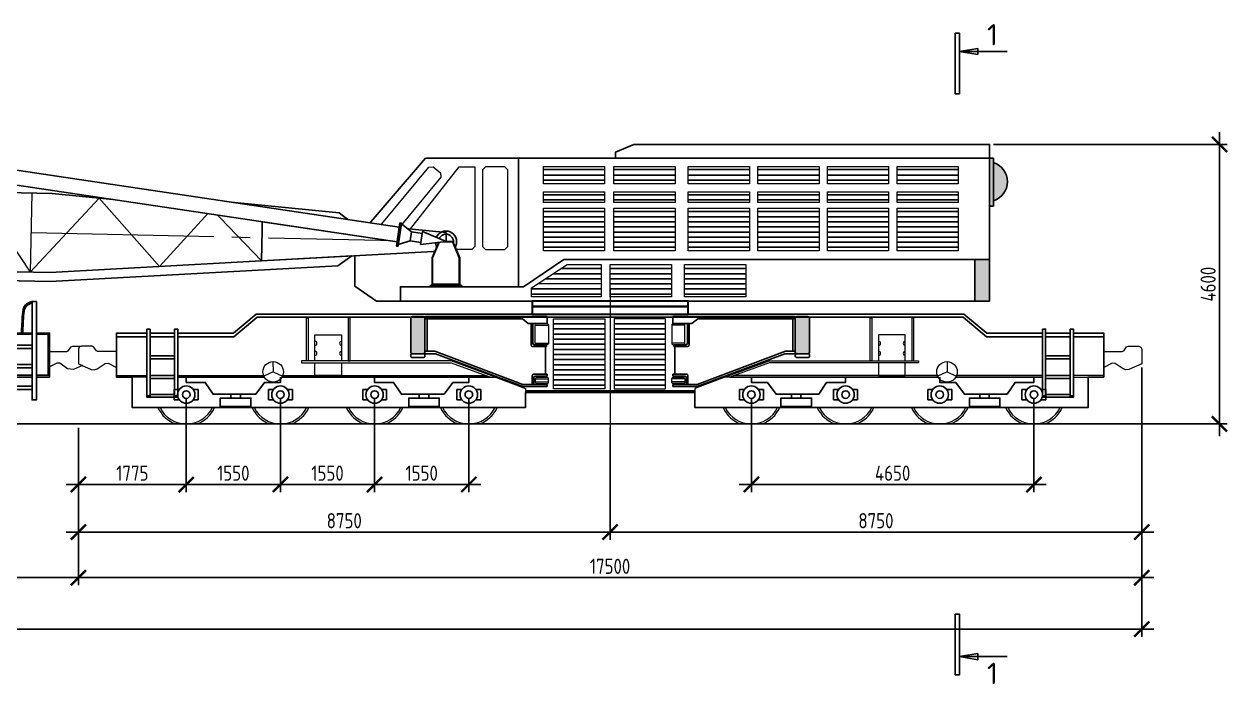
# Model space of a CAD drawing. Header units: millimetres. Extents: x -43929 to 22019, y 6537 to 66314.
# Drawn here: x -19277 to 535, y 18059 to 28918 of the extents above; entities that cross this region are included whole.
import ezdxf

# ---------------------------------------------------------------- set-up
doc = ezdxf.new("R2010")
doc.units = ezdxf.units.MM
doc.set_wipeout_variables(frame=1)
doc.linetypes.add('CENTER', pattern=[16, 10, -2, 2, -2])
doc.linetypes.add('K5LT_AXLED', pattern=[19.5, 15, -1.5, 1.5, -1.5])
for name, color, linetype, lineweight in [('1', 7, 'Continuous', 35), ('1 @ 1', 7, 'Continuous', 35), ('axes', 40, 'CENTER', 0), ('axes2', 40, 'CENTER', 13), ('dim', 4, 'Continuous', 15), ('hatch2', 7, 'Continuous', 9), ('line2', 7, 'Continuous', 18), ('line3', 7, 'Continuous', 25), ('text', 7, 'Continuous', 20)]:
    doc.layers.add(name, color=color, linetype=linetype, lineweight=lineweight)
doc.layers.add('help', color=4, linetype='Continuous', lineweight=0, plot=False)
doc.layers.add('line1', color=5, linetype='Continuous', true_color=0x0000ff)
doc.styles.get("Standard").update_dxf_attribs({"font": 'arial.ttf'})
doc.styles.add('ГОСТ 2.304', font='CS_Gost2304.shx')
doc.dimstyles.new('СПДС', dxfattribs={"dimscale": 100, "dimtxt": 2.5, "dimasz": 2.5, "dimexe": 1.25, "dimexo": 0.625, "dimtad": 1, "dimdec": 0, "dimrnd": 0.001, "dimtxsty": 'ГОСТ 2.304', "dimblk": 'ARCHTICK', "dimblk1": 'ARCHTICK', "dimblk2": 'ARCHTICK', "dimcen": 2.5, "dimdle": 2, "dimadec": 0, "dimazin": 2, "dimtfac": 0.75, "dimtdec": 4, "dimtmove": 1, "dimatfit": 3, "dimfxl": 1, "dimtolj": 1, "dimarcsym": 1})

# ---------------------------------------------------------------- blocks, each defined once
blk = doc.blocks.new('_ArchTick')
at = {"color": 0, "linetype": 'ByBlock', "const_width": 0.15}
blk.add_lwpolyline([(-0.5, -0.5), (0.5, 0.5)], dxfattribs=at)
blk = doc.blocks.new('*D135')
at = {"layer": 'Defpoints', "color": 0, "ltscale": 1000, "transparency": 16777216}
for p in [(-42883, 22338), (-18383, 22338), (-18383, 19808)]:
    blk.add_point(p, dxfattribs=at)
at = {"layer": 'dim', "color": 0, "lineweight": -2, "ltscale": 1000, "transparency": 16777216}
for p, q in [((-42883, 22275), (-42883, 19683)), ((-18383, 22275), (-18383, 19683)), ((-43083, 19808), (-18183, 19808))]:
    blk.add_line(p, q, dxfattribs=at)
at = {"layer": 'dim', "color": 0, "lineweight": -2, "ltscale": 1000, "transparency": 16777216, "xscale": 250, "yscale": 250, "zscale": 250, "rotation": 180}
blk.add_blockref('_ArchTick', (-42883, 19808), dxfattribs=at)
at = {"layer": 'dim', "color": 0, "lineweight": -2, "ltscale": 1000, "transparency": 16777216, "xscale": 250, "yscale": 250, "zscale": 250}
blk.add_blockref('_ArchTick', (-18383, 19808), dxfattribs=at)
at = {"layer": 'dim', "color": 0, "ltscale": 1000, "transparency": 16777216, "insert": (-30633, 19995), "char_height": 250, "attachment_point": 5, "style": 'ГОСТ 2.304'}
blk.add_mtext('\\A1;24500', dxfattribs=at)
blk = doc.blocks.new('*D137')
at = {"layer": 'Defpoints', "color": 0, "ltscale": 1000, "transparency": 16777216}
for p in [(-16608, 22820), (-18383, 22338), (-16608, 21341)]:
    blk.add_point(p, dxfattribs=at)
at = {"layer": 'dim', "color": 0, "lineweight": -2, "ltscale": 1000, "transparency": 16777216}
for p, q in [((-16608, 22757), (-16608, 21216)), ((-18383, 22275), (-18383, 21216)), ((-18583, 21341), (-16408, 21341))]:
    blk.add_line(p, q, dxfattribs=at)
at = {"layer": 'dim', "color": 0, "lineweight": -2, "ltscale": 1000, "transparency": 16777216, "xscale": 250, "yscale": 250, "zscale": 250, "rotation": 180}
blk.add_blockref('_ArchTick', (-18383, 21341), dxfattribs=at)
at = {"layer": 'dim', "color": 0, "lineweight": -2, "ltscale": 1000, "transparency": 16777216, "xscale": 250, "yscale": 250, "zscale": 250}
blk.add_blockref('_ArchTick', (-16608, 21341), dxfattribs=at)
at = {"layer": 'dim', "color": 0, "ltscale": 1000, "transparency": 16777216, "insert": (-17495, 21528), "char_height": 250, "attachment_point": 5, "style": 'ГОСТ 2.304'}
blk.add_mtext('\\A1;1775', dxfattribs=at)
blk = doc.blocks.new('*D138')
at = {"layer": 'Defpoints', "color": 0, "ltscale": 1000, "transparency": 16777216}
for p in [(-16608, 22820), (-15058, 22820), (-15058, 21341)]:
    blk.add_point(p, dxfattribs=at)
at = {"layer": 'dim', "color": 0, "lineweight": -2, "ltscale": 1000, "transparency": 16777216}
for p, q in [((-16608, 22757), (-16608, 21216)), ((-15058, 22757), (-15058, 21216)), ((-16808, 21341), (-14858, 21341))]:
    blk.add_line(p, q, dxfattribs=at)
at = {"layer": 'dim', "color": 0, "lineweight": -2, "ltscale": 1000, "transparency": 16777216, "xscale": 250, "yscale": 250, "zscale": 250, "rotation": 180}
blk.add_blockref('_ArchTick', (-16608, 21341), dxfattribs=at)
at = {"layer": 'dim', "color": 0, "lineweight": -2, "ltscale": 1000, "transparency": 16777216, "xscale": 250, "yscale": 250, "zscale": 250}
blk.add_blockref('_ArchTick', (-15058, 21341), dxfattribs=at)
at = {"layer": 'dim', "color": 0, "ltscale": 1000, "transparency": 16777216, "insert": (-15833, 21528), "char_height": 250, "attachment_point": 5, "style": 'ГОСТ 2.304'}
blk.add_mtext('\\A1;1550', dxfattribs=at)
blk = doc.blocks.new('*D139')
at = {"layer": 'Defpoints', "color": 0, "ltscale": 1000, "transparency": 16777216}
for p in [(-15058, 22820), (-13508, 22820), (-13508, 21341)]:
    blk.add_point(p, dxfattribs=at)
at = {"layer": 'dim', "color": 0, "lineweight": -2, "ltscale": 1000, "transparency": 16777216}
for p, q in [((-15058, 22757), (-15058, 21216)), ((-13508, 22757), (-13508, 21216)), ((-15258, 21341), (-13308, 21341))]:
    blk.add_line(p, q, dxfattribs=at)
at = {"layer": 'dim', "color": 0, "lineweight": -2, "ltscale": 1000, "transparency": 16777216, "xscale": 250, "yscale": 250, "zscale": 250, "rotation": 180}
blk.add_blockref('_ArchTick', (-15058, 21341), dxfattribs=at)
at = {"layer": 'dim', "color": 0, "lineweight": -2, "ltscale": 1000, "transparency": 16777216, "xscale": 250, "yscale": 250, "zscale": 250}
blk.add_blockref('_ArchTick', (-13508, 21341), dxfattribs=at)
at = {"layer": 'dim', "color": 0, "ltscale": 1000, "transparency": 16777216, "insert": (-14283, 21528), "char_height": 250, "attachment_point": 5, "style": 'ГОСТ 2.304'}
blk.add_mtext('\\A1;1550', dxfattribs=at)
blk = doc.blocks.new('*D140')
at = {"layer": 'Defpoints', "color": 0, "ltscale": 1000, "transparency": 16777216}
for p in [(-13508, 22820), (-11958, 22820), (-11958, 21341)]:
    blk.add_point(p, dxfattribs=at)
at = {"layer": 'dim', "color": 0, "lineweight": -2, "ltscale": 1000, "transparency": 16777216}
for p, q in [((-13508, 22757), (-13508, 21216)), ((-11958, 22757), (-11958, 21216)), ((-13708, 21341), (-11758, 21341))]:
    blk.add_line(p, q, dxfattribs=at)
at = {"layer": 'dim', "color": 0, "lineweight": -2, "ltscale": 1000, "transparency": 16777216, "xscale": 250, "yscale": 250, "zscale": 250, "rotation": 180}
blk.add_blockref('_ArchTick', (-13508, 21341), dxfattribs=at)
at = {"layer": 'dim', "color": 0, "lineweight": -2, "ltscale": 1000, "transparency": 16777216, "xscale": 250, "yscale": 250, "zscale": 250}
blk.add_blockref('_ArchTick', (-11958, 21341), dxfattribs=at)
at = {"layer": 'dim', "color": 0, "ltscale": 1000, "transparency": 16777216, "insert": (-12733, 21528), "char_height": 250, "attachment_point": 5, "style": 'ГОСТ 2.304'}
blk.add_mtext('\\A1;1550', dxfattribs=at)
blk = doc.blocks.new('*D141')
at = {"layer": 'Defpoints', "color": 0, "ltscale": 1000, "transparency": 16777216}
for p in [(-7308, 22820), (-2658, 22820), (-2658, 21341)]:
    blk.add_point(p, dxfattribs=at)
at = {"layer": 'dim', "color": 0, "lineweight": -2, "ltscale": 1000, "transparency": 16777216}
for p, q in [((-7308, 22757), (-7308, 21216)), ((-2658, 22757), (-2658, 21216)), ((-7508, 21341), (-2458, 21341))]:
    blk.add_line(p, q, dxfattribs=at)
at = {"layer": 'dim', "color": 0, "lineweight": -2, "ltscale": 1000, "transparency": 16777216, "xscale": 250, "yscale": 250, "zscale": 250, "rotation": 180}
blk.add_blockref('_ArchTick', (-7308, 21341), dxfattribs=at)
at = {"layer": 'dim', "color": 0, "lineweight": -2, "ltscale": 1000, "transparency": 16777216, "xscale": 250, "yscale": 250, "zscale": 250}
blk.add_blockref('_ArchTick', (-2658, 21341), dxfattribs=at)
at = {"layer": 'dim', "color": 0, "ltscale": 1000, "transparency": 16777216, "insert": (-4983, 21528), "char_height": 250, "attachment_point": 5, "style": 'ГОСТ 2.304'}
blk.add_mtext('\\A1;4650', dxfattribs=at)
blk = doc.blocks.new('*D146')
at = {"layer": 'Defpoints', "color": 0, "ltscale": 1000, "transparency": 16777216}
for p in [(-3386, 26938), (396, 26938), (-2482, 22338)]:
    blk.add_point(p, dxfattribs=at)
at = {"layer": 'dim', "color": 0, "lineweight": -2, "ltscale": 1000, "transparency": 16777216}
for p, q in [((396, 22138), (396, 27138)), ((-3324, 26938), (521, 26938)), ((-2419, 22338), (521, 22338))]:
    blk.add_line(p, q, dxfattribs=at)
at = {"layer": 'dim', "color": 0, "lineweight": -2, "ltscale": 1000, "transparency": 16777216, "xscale": 250, "yscale": 250, "zscale": 250}
for p, rotation in [((396, 26938), 90), ((396, 22338), 270)]:
    blk.add_blockref('_ArchTick', p, dxfattribs=dict(at, rotation=rotation))
at = {"layer": 'dim', "color": 0, "ltscale": 1000, "transparency": 16777216, "insert": (209, 24638), "char_height": 250, "attachment_point": 5, "rotation": 90, "style": 'ГОСТ 2.304'}
blk.add_mtext('\\A1;4600', dxfattribs=at)
blk = doc.blocks.new('*D147')
at = {"layer": 'Defpoints', "color": 0, "ltscale": 1000, "transparency": 16777216}
for p in [(-42883, 23328), (-883, 23328), (-883, 18961)]:
    blk.add_point(p, dxfattribs=at)
at = {"layer": 'dim', "color": 0, "lineweight": -2, "ltscale": 1000, "transparency": 16777216}
for p, q in [((-42883, 23266), (-42883, 18836)), ((-883, 23266), (-883, 18836)), ((-43083, 18961), (-683, 18961))]:
    blk.add_line(p, q, dxfattribs=at)
at = {"layer": 'dim', "color": 0, "lineweight": -2, "ltscale": 1000, "transparency": 16777216, "xscale": 250, "yscale": 250, "zscale": 250, "rotation": 180}
blk.add_blockref('_ArchTick', (-42883, 18961), dxfattribs=at)
at = {"layer": 'dim', "color": 0, "lineweight": -2, "ltscale": 1000, "transparency": 16777216, "xscale": 250, "yscale": 250, "zscale": 250}
blk.add_blockref('_ArchTick', (-883, 18961), dxfattribs=at)
at = {"layer": 'dim', "color": 0, "ltscale": 1000, "transparency": 16777216, "insert": (-21883, 19149), "char_height": 250, "attachment_point": 5, "style": 'ГОСТ 2.304'}
blk.add_mtext('\\A1;42000', dxfattribs=at)
blk = doc.blocks.new('*D148')
at = {"layer": 'Defpoints', "color": 0, "ltscale": 1000, "transparency": 16777216}
for p in [(-18383, 22275), (-9633, 22338), (-9633, 20558)]:
    blk.add_point(p, dxfattribs=at)
at = {"layer": 'dim', "color": 0, "lineweight": -2, "ltscale": 1000, "transparency": 16777216}
for p, q in [((-18383, 22213), (-18383, 20433)), ((-9633, 22275), (-9633, 20433)), ((-18583, 20558), (-9433, 20558))]:
    blk.add_line(p, q, dxfattribs=at)
at = {"layer": 'dim', "color": 0, "lineweight": -2, "ltscale": 1000, "transparency": 16777216, "xscale": 250, "yscale": 250, "zscale": 250, "rotation": 180}
blk.add_blockref('_ArchTick', (-18383, 20558), dxfattribs=at)
at = {"layer": 'dim', "color": 0, "lineweight": -2, "ltscale": 1000, "transparency": 16777216, "xscale": 250, "yscale": 250, "zscale": 250}
blk.add_blockref('_ArchTick', (-9633, 20558), dxfattribs=at)
at = {"layer": 'dim', "color": 0, "ltscale": 1000, "transparency": 16777216, "insert": (-14008, 20745), "char_height": 250, "attachment_point": 5, "style": 'ГОСТ 2.304'}
blk.add_mtext('\\A1;8750', dxfattribs=at)
blk = doc.blocks.new('*D149')
at = {"layer": 'Defpoints', "color": 0, "ltscale": 1000, "transparency": 16777216}
for p in [(-883, 23203), (-9633, 22213), (-883, 20558)]:
    blk.add_point(p, dxfattribs=at)
at = {"layer": 'dim', "color": 0, "lineweight": -2, "ltscale": 1000, "transparency": 16777216}
for p, q in [((-883, 23141), (-883, 20433)), ((-9633, 22150), (-9633, 20433)), ((-9833, 20558), (-683, 20558))]:
    blk.add_line(p, q, dxfattribs=at)
at = {"layer": 'dim', "color": 0, "lineweight": -2, "ltscale": 1000, "transparency": 16777216, "xscale": 250, "yscale": 250, "zscale": 250, "rotation": 180}
blk.add_blockref('_ArchTick', (-9633, 20558), dxfattribs=at)
at = {"layer": 'dim', "color": 0, "lineweight": -2, "ltscale": 1000, "transparency": 16777216, "xscale": 250, "yscale": 250, "zscale": 250}
blk.add_blockref('_ArchTick', (-883, 20558), dxfattribs=at)
at = {"layer": 'dim', "color": 0, "ltscale": 1000, "transparency": 16777216, "insert": (-5258, 20745), "char_height": 250, "attachment_point": 5, "style": 'ГОСТ 2.304'}
blk.add_mtext('\\A1;8750', dxfattribs=at)
blk = doc.blocks.new('*D150')
at = {"layer": 'Defpoints', "color": 0, "ltscale": 1000, "transparency": 16777216}
for p in [(-18383, 20630), (-883, 20630), (-883, 19808)]:
    blk.add_point(p, dxfattribs=at)
at = {"layer": 'dim', "color": 0, "lineweight": -2, "ltscale": 1000, "transparency": 16777216}
for p, q in [((-18383, 20567), (-18383, 19683)), ((-883, 20567), (-883, 19683)), ((-18583, 19808), (-683, 19808))]:
    blk.add_line(p, q, dxfattribs=at)
at = {"layer": 'dim', "color": 0, "lineweight": -2, "ltscale": 1000, "transparency": 16777216, "xscale": 250, "yscale": 250, "zscale": 250, "rotation": 180}
blk.add_blockref('_ArchTick', (-18383, 19808), dxfattribs=at)
at = {"layer": 'dim', "color": 0, "lineweight": -2, "ltscale": 1000, "transparency": 16777216, "xscale": 250, "yscale": 250, "zscale": 250}
blk.add_blockref('_ArchTick', (-883, 19808), dxfattribs=at)
at = {"layer": 'dim', "color": 0, "ltscale": 1000, "transparency": 16777216, "insert": (-9633, 19995), "char_height": 250, "attachment_point": 5, "style": 'ГОСТ 2.304'}
blk.add_mtext('\\A1;17500', dxfattribs=at)
blk = doc.blocks.new('крепление стрелы')
blk.add_wipeout([(764633, 206187), (764683, 206223), (764683, 206664), (764796, 206930), (765009, 206930), (765123, 206664), (765123, 206223), (765173, 206187)]).dxf.layer = 'hatch2'
at = {"layer": '1', "color": 5, "ltscale": 1000, "true_color": 0x0000ff}
blk.add_lwpolyline([(764683, 206223), (764683, 206664), (764796, 206930), (765009, 206930), (765123, 206664), (765123, 206223)], close=True, dxfattribs=at)
blk.add_lwpolyline([(764633, 206187), (764683, 206223), (765123, 206223), (765173, 206187), (764633, 206187)], dxfattribs=at)
blk = doc.blocks.new('аутр')
at = {"layer": 'hatch2', "ltscale": 1000, "true_color": 0x000000}
h = blk.add_hatch(color=18, dxfattribs=at)
h.dxf.hatch_style = 1
h.paths.add_polyline_path([(764556, 205672, 0.414214), (764531, 205697), (764440, 205697), (764556, 205581)])
h.paths.add_polyline_path([(764323, 205541), (764323, 205269), (764508, 205085), (764531, 205085, 0.414214), (764556, 205110), (764556, 205309)])
at = {"layer": 'hatch2', "ltscale": 1000}
h = blk.add_hatch(color=2, dxfattribs=at)
h.dxf.hatch_style = 1
h.paths.add_polyline_path([(764556, 205581), (764440, 205697), (764348, 205697, 0.414214), (764323, 205672), (764323, 205541), (764556, 205309)])
h.paths.add_polyline_path([(764323, 205269), (764323, 205110, 0.414214), (764348, 205085), (764508, 205085)])
at = {"layer": 'line1', "color": 5, "ltscale": 1000, "true_color": 0x0000ff}
for p, q in [((766569, 205697), (764556, 205697)), ((764556, 205697), (764556, 205659)), ((766569, 205580), (766569, 205697)), ((766331, 205580), (766331, 205258)), ((766331, 205580), (766569, 205580)), ((764556, 205125), (764556, 205085)), ((764556, 205085), (764728, 205085)), ((764728, 205085), (766170, 204546)), ((766356, 205233), (766555, 205233)), ((766540, 205205), (766540, 204749)), ((766555, 205205), (766540, 205205)), ((766555, 205233), (766555, 205205)), ((766349, 204580), (766349, 204693)), ((766374, 204718), (766569, 204718)), ((766569, 204749), (766540, 204749)), ((766569, 204718), (766569, 204749)), ((766170, 204546), (766569, 204546)), ((766569, 204580), (766349, 204580)), ((766569, 204546), (766569, 204580))]:
    blk.add_line(p, q, dxfattribs=at)
for points in [[(764348, 205085), (764531, 205085, 0.414214), (764556, 205110), (764556, 205672, 0.414214), (764531, 205697), (764348, 205697, 0.414214), (764323, 205672), (764323, 205110, 0.414214)], [(764348, 205085), (764531, 205085, -0.414214), (764556, 205060), (764556, 205046, -0.414214), (764531, 205021), (764348, 205021, -0.414214), (764323, 205046), (764323, 205060, -0.414214)]]:
    blk.add_lwpolyline(points, format="xyb", close=True, dxfattribs=at)
for centre, start, end in [((766356, 205258), 180, 270), ((766374, 204693), 90, 180)]:
    blk.add_arc(centre, 25, start, end, dxfattribs=at)
at = {"layer": 'line2', "ltscale": 1000}
for p, q in [((766373, 205555), (766590, 205555)), ((766373, 205258), (766590, 205258)), ((766373, 204670), (766590, 204670)), ((766373, 204621), (766590, 204621))]:
    blk.add_line(p, q, dxfattribs=at)
for points in [[(766398, 205580), (766565, 205580, -0.414214), (766590, 205555), (766590, 205258, -0.414214), (766565, 205233), (766398, 205233, -0.414214), (766373, 205258), (766373, 205555, -0.414214)], [(766565, 204695), (766398, 204695, 0.414214), (766373, 204670), (766373, 204621, 0.414214), (766398, 204596), (766565, 204596, 0.414214), (766590, 204621), (766590, 204670, 0.414214)]]:
    blk.add_lwpolyline(points, format="xyb", close=True, dxfattribs=at)
at = {"layer": 'line3', "color": 9, "ltscale": 1000, "true_color": 0xb7b7b7}
for p, q in [((764556, 205659), (766161, 205659)), ((764596, 205659), (764596, 205125)), ((766161, 205659), (766257, 205580)), ((766257, 205580), (766331, 205580)), ((766304, 205230), (766304, 205580)), ((764719, 205125), (764556, 205125)), ((766170, 204580), (764719, 205125)), ((766540, 205205), (766328, 205205)), ((766323, 204724), (766323, 204580)), ((766540, 204749), (766348, 204749)), ((766170, 204580), (766349, 204580))]:
    blk.add_line(p, q, dxfattribs=at)
for centre, radius, start, end in [((766329, 205230), 25.2, 180.397, 268.8879), ((766348, 204724), 25, 90, 180)]:
    blk.add_arc(centre, radius, start, end, dxfattribs=at)
blk = doc.blocks.new('*U99')
at = {"layer": 'hatch2', "ltscale": 1000}
h = blk.add_hatch(color=2, dxfattribs=at)
h.dxf.hatch_style = 1
h.paths.add_polyline_path([(6308, 3764), (6246, 3825), (6246, 3586), (6308, 3586)])
h.paths.add_polyline_path([(6308, 3764), (6308, 3673, 0.053607), (6372, 3700)])
h.paths.add_polyline_path([(6517, 4108), (6331, 4292, 0.019055), (6308, 4300), (6308, 4036), (6505, 3840, 0.213835)])
h.paths.add_polyline_path([(6308, 4300), (6308, 4315), (6246, 4376), (6246, 4097), (6308, 4036)])
at = {"layer": 'hatch2', "ltscale": 1000, "true_color": 0x000000}
h = blk.add_hatch(color=18, dxfattribs=at)
h.dxf.hatch_style = 1
h.paths.add_polyline_path([(6308, 4376), (6246, 4376), (6308, 4315)])
h.paths.add_polyline_path([(6331, 4292), (6517, 4108, 0.207777)])
h.paths.add_polyline_path([(6505, 3840), (6308, 4036), (6308, 3764), (6372, 3700, 0.150494)])
h.paths.add_polyline_path([(6308, 4036), (6246, 4097), (6246, 3825), (6308, 3764)])
h = blk.add_hatch(color=18, dxfattribs=at)
h.dxf.hatch_style = 1
h.paths.add_polyline_path([(6246, 2706), (6165, 2706), (6246, 2625)])
h.paths.add_polyline_path([(6013, 2585), (6013, 2313), (6246, 2081), (6246, 2353)])
h.paths.add_polyline_path([(6013, 2037), (6013, 2018), (6032, 2018)])
at = {"layer": 'hatch2', "ltscale": 1000}
h = blk.add_hatch(color=2, dxfattribs=at)
h.dxf.hatch_style = 1
h.paths.add_polyline_path([(6246, 2625), (6165, 2706), (6013, 2706), (6013, 2585), (6246, 2353)])
h.paths.add_polyline_path([(6013, 2313), (6013, 2037), (6032, 2018), (6246, 2018), (6246, 2081)])
at = {"color": 8, "lineweight": 20}
for p, q in [((-6105, 268), (-1550, 268)), ((6105, 268), (1550, 268))]:
    blk.add_line(p, q, dxfattribs=at)
for centre in [(-6975, 482), (-5425, 482), (-3875, 482), (-2325, 482), (2325, 482), (3875, 482), (5425, 482), (6975, 482)]:
    blk.add_arc(centre, 482, 206.3327, 333.6673, dxfattribs=at)
at = {"color": 7, "lineweight": 20}
for centre, start, end in [((-3875, 482), 204.6258, 249.9469), ((-3875, 482), 290.0531, 335.3742), ((-2325, 482), 204.6258, 249.9469), ((-2325, 482), 290.0531, 335.3742)]:
    blk.add_arc(centre, 513, start, end, dxfattribs=at)
at = {"layer": '1', "color": 5, "ltscale": 1000, "true_color": 0x0000ff}
for p, q in [((1283, 2018), (-1283, 2018)), ((-1283, 2018), (-1283, 1935)), ((1283, 1935), (1283, 2018)), ((1283, 1935), (-1283, 1935)), ((-1283, 1935), (-1283, 1807)), ((-1283, 1935), (1283, 1935)), ((-1283, 1807), (1283, 1807)), ((1283, 1807), (1283, 1935))]:
    blk.add_line(p, q, dxfattribs=at)
at = {"layer": 'axes2', "color": 30, "linetype": 'K5LT_AXLED', "ltscale": 100, "true_color": 0xff8000}
blk.add_line((0, 2205), (0, 0), dxfattribs=at)
at = {"layer": 'help', "ltscale": 1000}
for p, q in [((-8124, 1494), (-8124, 1466)), ((8124, 1494), (8124, 1466))]:
    blk.add_line(p, q, dxfattribs=at)
at = {"layer": 'line1', "color": 5, "ltscale": 1000, "true_color": 0x0000ff}
for p, q in [((-9799, 1494), (-9512, 1494)), ((-9512, 772), (-9799, 772))]:
    blk.add_line(p, q, dxfattribs=at)
for points in [[(90, 4376), (90, 4470), (388, 4600), (6246, 4600), (6246, 4376)], [(6308, 4376), (6246, 4376), (6246, 3586), (6308, 3586)], [(-1283, 1935), (1283, 1935), (1283, 2018), (-1283, 2018)], [(-1283, 1807), (1283, 1807), (1283, 1935), (-1283, 1935)]]:
    blk.add_lwpolyline(points, close=True, dxfattribs=at)
for points in [[(-3452, 2018), (-3846, 2018), (-4200, 2265), (-4202, 3018), (-3036, 4376), (-1510, 4376), (-1510, 2258)], [(-3452, 2018), (6246, 2022), (6246, 3586), (6246, 4376), (-1510, 4376)], [(-3452, 2018), (-3452, 2258), (-1427, 2258), (-761, 2706), (6246, 2706)], [(7115, 1494), (6200, 1494), (5823, 1807), (0, 1807), (-5823, 1807), (-6200, 1494), (-7115, 1494)], [(-9440, 1494), (-9225, 1494), (-9225, 772), (-9440, 772)], [(-7624, 1494), (-8124, 1494), (-8124, 772), (-7865, 772), (-7865, 268), (-1395, 268), (-1395, 516), (1395, 516), (1395, 268), (7865, 268), (7865, 772), (8124, 772), (8124, 1494), (7624, 1494)], [(-7168, 1494), (-7571, 1494)], [(7168, 1494), (7571, 1494)]]:
    blk.add_lwpolyline(points, dxfattribs=at)
blk.add_arc((6212, 3986), 328, 286.9471, 73.0529, dxfattribs=at)
at = {"layer": 'line2', "ltscale": 1000}
for p, q in [((-9518, 3799), (-9546, 2499)), ((-8124, 799), (-7624, 799)), ((8124, 799), (7624, 799)), ((-7624, 772), (-7865, 772)), ((7624, 772), (7865, 772))]:
    blk.add_line(p, q, dxfattribs=at)
for points in [[(-3770, 2872), (-3840, 2866), (-3961, 2966), (-3968, 3036), (-2984, 4224), (-2914, 4231), (-2792, 4131), (-2786, 4060)], [(-3520, 2911), (-2482, 4231), (-2225, 4231), (-2225, 2922), (-2275, 2872), (-3501, 2872)], [(-2048, 2872), (-1734, 2872), (-1684, 2922), (-1684, 4181), (-1734, 4231), (-2048, 4231), (-2098, 4181), (-2098, 2922)], [(-1098, 4236), (-92, 4236), (-92, 3949), (-1098, 3949)], [(63, 4236), (1069, 4236), (1069, 3949), (63, 3949)], [(1286, 4236), (2292, 4236), (2292, 3949), (1286, 3949)], [(2432, 4236), (3438, 4236), (3438, 3949), (2432, 3949)], [(3578, 4236), (4584, 4236), (4584, 3949), (3578, 3949)], [(4724, 4236), (5730, 4236), (5730, 3949), (4724, 3949)], [(-1098, 3820), (-92, 3820), (-92, 3642), (-1098, 3642)], [(63, 3820), (1069, 3820), (1069, 3642), (63, 3642)], [(1286, 3820), (2292, 3820), (2292, 3642), (1286, 3642)], [(2432, 3820), (3438, 3820), (3438, 3642), (2432, 3642)], [(3578, 3820), (4584, 3820), (4584, 3642), (3578, 3642)], [(4724, 3820), (5730, 3820), (5730, 3642), (4724, 3642)], [(-92, 2847), (-1098, 2847), (-1098, 3550), (-92, 3550)], [(1069, 2847), (63, 2847), (63, 3550), (1069, 3550)], [(2292, 2847), (1286, 2847), (1286, 3550), (2292, 3550)], [(3438, 2847), (2432, 2847), (2432, 3550), (3438, 3550)], [(4584, 2847), (3578, 2847), (3578, 3550), (4584, 3550)], [(5730, 2847), (4724, 2847), (4724, 3550), (5730, 3550)], [(2, 2622), (1008, 2622), (1008, 2091), (2, 2091)], [(1225, 2622), (2231, 2622), (2231, 2091), (1225, 2091)], [(-4967, 1040), (-4997, 1040), (-4997, 1748), (-4967, 1748)], [(-4308, 1040), (-4278, 1040), (-4278, 1748), (-4308, 1748)], [(-89, 580), (-934, 580), (-934, 1732), (-89, 1732)], [(67, 580), (913, 580), (913, 1732), (67, 1732)], [(4308, 1040), (4278, 1040), (4278, 1748), (4308, 1748)], [(4967, 1040), (4997, 1040), (4997, 1748), (4967, 1748)]]:
    blk.add_lwpolyline(points, close=True, dxfattribs=at)
for points in [[(-149, 2622), (-149, 2091), (-1292, 2091), (-1292, 2239), (-708, 2622), (-149, 2622)], [(-4858, 1040), (-4858, 1466), (-4418, 1466), (-4418, 1040)], [(4858, 1040), (4858, 1466), (4418, 1466), (4418, 1040)], [(-9225, 1192), (-8940, 1192), (-8916, 1204), (-8867, 1268), (-8843, 1280), (-8700, 1280), (-8735, 1265), (-8750, 1230), (-8750, 991), (-8684, 962), (-8829, 898), (-8927, 907), (-9055, 998), (-9107, 1001), (-9225, 941)], [(-8124, 1191), (-8428, 1191), (-8452, 1203), (-8500, 1268), (-8524, 1280), (-8700, 1280), (-8735, 1265), (-8750, 1230), (-8750, 990), (-8538, 897), (-8488, 890), (-8441, 907), (-8312, 997), (-8261, 1001), (-8124, 931)], [(8124, 1191), (8428, 1191), (8452, 1203), (8500, 1268), (8524, 1280), (8700, 1280), (8735, 1265), (8750, 1230), (8750, 990), (8538, 897), (8488, 890), (8441, 907), (8312, 997), (8261, 1001), (8124, 931)], [(-1887, 772), (-2615, 1040), (-5077, 1040), (-5077, 1005), (-2616, 1005), (-1970, 772)], [(-4418, 1005), (-4418, 799), (-4858, 799), (-4858, 1005)], [(1887, 772), (2615, 1040), (5077, 1040), (5077, 1005), (2616, 1005), (1970, 772)], [(4418, 1005), (4418, 799), (4858, 799), (4858, 1005)], [(-7115, 799), (-5703, 799)], [(-5386, 799), (-2040, 799), (-1970, 772), (-5399, 772)], [(5386, 799), (2040, 799), (1970, 772), (5399, 772)], [(7115, 799), (5703, 799)], [(-5690, 772), (-7115, 772)], [(-5399, 772), (-1887, 772), (-1395, 583), (-1395, 516)], [(5399, 772), (1887, 772), (1395, 583), (1395, 516)], [(7115, 772), (5690, 772)], [(5690, 772), (7115, 772)]]:
    blk.add_lwpolyline(points, dxfattribs=at)
for centre, radius, start, end in [((-4858, 1327), 33.6, 270, 90), ((-4858, 1161), 33.6, 270, 90), ((-4418, 1327), 33.6, 90, 270), ((-4418, 1161), 33.6, 90, 270), ((4418, 1327), 33.6, 270, 90), ((4418, 1161), 33.6, 270, 90), ((4858, 1327), 33.6, 90, 270), ((4858, 1161), 33.6, 90, 270), ((-6975, 482), 513, 204.6258, 249.9469), ((-6975, 482), 513, 290.0531, 335.3742), ((-5425, 482), 513, 204.6258, 249.9469), ((-5425, 482), 513, 290.0531, 335.3742), ((2325, 482), 513, 204.6258, 249.9469), ((2325, 482), 513, 290.0531, 335.3742), ((3875, 482), 513, 204.6258, 249.9469), ((3875, 482), 513, 290.0531, 335.3742), ((5425, 482), 513, 204.6258, 249.9469), ((5425, 482), 513, 290.0531, 335.3742), ((6975, 482), 513, 204.6258, 249.9469), ((6975, 482), 513, 290.0531, 335.3742)]:
    blk.add_arc(centre, radius, start, end, dxfattribs=at)
at = {"layer": 'line3', "color": 9, "ltscale": 1000, "true_color": 0xb7b7b7}
for p, q in [((-1098, 4186), (-92, 4186)), ((63, 4186), (1069, 4186)), ((1286, 4186), (2292, 4186)), ((2432, 4186), (3438, 4186)), ((3578, 4186), (4584, 4186)), ((4724, 4186), (5730, 4186)), ((-1098, 4093), (-92, 4093)), ((-1098, 4009), (-92, 4009)), ((63, 4093), (1069, 4093)), ((63, 4009), (1069, 4009)), ((1286, 4093), (2292, 4093)), ((1286, 4009), (2292, 4009)), ((2432, 4093), (3438, 4093)), ((2432, 4009), (3438, 4009)), ((3578, 4093), (4584, 4093)), ((3578, 4009), (4584, 4009)), ((4724, 4093), (5730, 4093)), ((4724, 4009), (5730, 4009)), ((-1098, 3772), (-92, 3772)), ((63, 3772), (1069, 3772)), ((1286, 3772), (2292, 3772)), ((2432, 3772), (3438, 3772)), ((3578, 3772), (4584, 3772)), ((4724, 3772), (5730, 3772)), ((-1098, 3688), (-92, 3688)), ((63, 3688), (1069, 3688)), ((1286, 3688), (2292, 3688)), ((2432, 3688), (3438, 3688)), ((3578, 3688), (4584, 3688)), ((4724, 3688), (5730, 3688)), ((-1098, 3494), (-92, 3494)), ((-1098, 3410), (-92, 3410)), ((63, 3494), (1069, 3494)), ((63, 3410), (1069, 3410)), ((1286, 3494), (2292, 3494)), ((1286, 3410), (2292, 3410)), ((2432, 3494), (3438, 3494)), ((2432, 3410), (3438, 3410)), ((3578, 3494), (4584, 3494)), ((3578, 3410), (4584, 3410)), ((4724, 3494), (5730, 3494)), ((4724, 3410), (5730, 3410)), ((-1098, 3326), (-92, 3326)), ((-1098, 3242), (-92, 3242)), ((63, 3326), (1069, 3326)), ((63, 3242), (1069, 3242)), ((1286, 3326), (2292, 3326)), ((1286, 3242), (2292, 3242)), ((2432, 3326), (3438, 3326)), ((2432, 3242), (3438, 3242)), ((3578, 3326), (4584, 3326)), ((3578, 3242), (4584, 3242)), ((4724, 3326), (5730, 3326)), ((4724, 3242), (5730, 3242)), ((-1098, 3158), (-92, 3158)), ((-1098, 3075), (-92, 3075)), ((-1098, 2991), (-92, 2991)), ((63, 3158), (1069, 3158)), ((63, 3075), (1069, 3075)), ((63, 2991), (1069, 2991)), ((1286, 3158), (2292, 3158)), ((1286, 3075), (2292, 3075)), ((1286, 2991), (2292, 2991)), ((2432, 3158), (3438, 3158)), ((2432, 3075), (3438, 3075)), ((2432, 2991), (3438, 2991)), ((3578, 3158), (4584, 3158)), ((3578, 3075), (4584, 3075)), ((3578, 2991), (4584, 2991)), ((4724, 3158), (5730, 3158)), ((4724, 3075), (5730, 3075)), ((4724, 2991), (5730, 2991)), ((-1098, 2907), (-92, 2907)), ((63, 2907), (1069, 2907)), ((1286, 2907), (2292, 2907)), ((2432, 2907), (3438, 2907)), ((3578, 2907), (4584, 2907)), ((4724, 2907), (5730, 2907)), ((-1064, 2388), (-149, 2388)), ((-937, 2472), (-149, 2472)), ((-809, 2556), (-149, 2556)), ((2, 2556), (1008, 2556)), ((2, 2472), (1008, 2472)), ((2, 2388), (1008, 2388)), ((1225, 2556), (2231, 2556)), ((1225, 2472), (2231, 2472)), ((1225, 2388), (2231, 2388)), ((-1292, 2221), (-149, 2221)), ((-1185, 2309), (-149, 2304)), ((2, 2304), (1008, 2304)), ((2, 2221), (1008, 2221)), ((1225, 2304), (2231, 2304)), ((1225, 2221), (2231, 2221)), ((-1292, 2137), (-149, 2137)), ((2, 2137), (1008, 2137)), ((1225, 2137), (2231, 2137)), ((-6194, 1433), (-5807, 1758)), ((5810, 1758), (-5807, 1758)), ((-934, 1647), (-89, 1647)), ((913, 1647), (67, 1647)), ((6194, 1431), (5810, 1758)), ((-8124, 1433), (-7624, 1433)), ((-7571, 1433), (-7168, 1433)), ((-7115, 1433), (-6194, 1433)), ((-934, 1563), (-89, 1563)), ((-934, 1479), (-89, 1479)), ((-934, 1395), (-89, 1395)), ((913, 1563), (67, 1563)), ((913, 1479), (67, 1479)), ((913, 1395), (67, 1395)), ((7115, 1431), (6194, 1431)), ((7571, 1431), (7168, 1431)), ((8124, 1431), (7624, 1431)), ((-934, 1311), (-89, 1311)), ((-934, 1227), (-89, 1227)), ((913, 1311), (67, 1311)), ((913, 1227), (67, 1227)), ((-934, 1143), (-89, 1143)), ((-934, 1059), (-89, 1059)), ((913, 1143), (67, 1143)), ((913, 1059), (67, 1059)), ((-934, 975), (-89, 975)), ((-934, 892), (-89, 892)), ((-934, 808), (-89, 808)), ((913, 975), (67, 975)), ((913, 892), (67, 892)), ((913, 808), (67, 808)), ((-934, 724), (-89, 724)), ((-934, 640), (-89, 640)), ((913, 724), (67, 724)), ((913, 640), (67, 640)), ((-7172, 567), (-7172, 482)), ((-7172, 567), (-7090, 567)), ((-7172, 397), (-7172, 482)), ((-7172, 397), (-7090, 397)), ((-6778, 567), (-6860, 567)), ((-6778, 397), (-6860, 397)), ((-6778, 567), (-6778, 482)), ((-6778, 397), (-6778, 482)), ((-5622, 567), (-5540, 567)), ((-5622, 567), (-5622, 482)), ((-5622, 397), (-5622, 482)), ((-5622, 397), (-5540, 397)), ((-5228, 567), (-5310, 567)), ((-5228, 397), (-5310, 397)), ((-5228, 567), (-5228, 482)), ((-5228, 397), (-5228, 482)), ((-4072, 567), (-4072, 482)), ((-4072, 567), (-3990, 567)), ((-4072, 397), (-4072, 482)), ((-4072, 397), (-3990, 397)), ((-3678, 567), (-3760, 567)), ((-3678, 397), (-3760, 397)), ((-3678, 567), (-3678, 482)), ((-3678, 397), (-3678, 482)), ((-2522, 567), (-2440, 567)), ((-2522, 567), (-2522, 482)), ((-2522, 397), (-2522, 482)), ((-2522, 397), (-2440, 397)), ((-2128, 567), (-2210, 567)), ((-2128, 397), (-2210, 397)), ((-2128, 567), (-2128, 482)), ((-2128, 397), (-2128, 482)), ((-1395, 547), (1395, 547)), ((2128, 567), (2210, 567)), ((2128, 567), (2128, 482)), ((2128, 397), (2128, 482)), ((2128, 397), (2210, 397)), ((2522, 567), (2440, 567)), ((2522, 397), (2440, 397)), ((2522, 567), (2522, 482)), ((2522, 397), (2522, 482)), ((3678, 567), (3760, 567)), ((3678, 567), (3678, 482)), ((3678, 397), (3678, 482)), ((3678, 397), (3760, 397)), ((4072, 567), (3990, 567)), ((4072, 397), (3990, 397)), ((4072, 567), (4072, 482)), ((4072, 397), (4072, 482)), ((5228, 567), (5310, 567)), ((5228, 567), (5228, 482)), ((5228, 397), (5228, 482)), ((5228, 397), (5310, 397)), ((5622, 567), (5540, 567)), ((5622, 397), (5540, 397)), ((5622, 567), (5622, 482)), ((5622, 397), (5622, 482)), ((6778, 567), (6860, 567)), ((6778, 567), (6778, 482)), ((6778, 397), (6778, 482)), ((6778, 397), (6860, 397)), ((7172, 567), (7090, 567)), ((7172, 397), (7090, 397)), ((7172, 567), (7172, 482)), ((7172, 397), (7172, 482))]:
    blk.add_line(p, q, dxfattribs=at)
at = {"layer": 'line3', "ltscale": 1000}
blk.add_line((6005, 2706), (6005, 2018), dxfattribs=at)
at = {"layer": 'line3', "color": 8, "lineweight": 20}
for p, q in [((-5548, 1025), (-5545, 857)), ((5548, 1025), (5545, 857)), ((-5545, 857), (-5697, 784)), ((-5545, 857), (-5393, 784)), ((5545, 857), (5393, 784)), ((5545, 857), (5697, 784))]:
    blk.add_line(p, q, dxfattribs=at)
at = {"layer": 'line3', "color": 9, "ltscale": 1000, "true_color": 0xb7b7b7}
for points in [[(-9440, 2014), (-9512, 2014), (-9512, 394), (-9440, 394)], [(-7571, 1560), (-7624, 1560), (-7624, 463), (-7571, 463)], [(-7115, 1560), (-7168, 1560), (-7168, 463), (-7115, 463)], [(7115, 1560), (7168, 1560), (7168, 463), (7115, 463)], [(7571, 1560), (7624, 1560), (7624, 463), (7571, 463)], [(-9512, 1296), (-9799, 1296), (-9799, 1239), (-9512, 1239)], [(-7168, 1118), (-7571, 1118), (-7571, 1071), (-7168, 1071)], [(7168, 1118), (7571, 1118), (7571, 1071), (7168, 1071)], [(-9512, 979), (-9799, 979), (-9799, 921), (-9512, 921)], [(-7168, 797), (-7571, 797), (-7571, 750), (-7168, 750)], [(7168, 797), (7571, 797), (7571, 750), (7168, 750)], [(-9512, 624), (-9799, 624), (-9799, 564), (-9512, 564)], [(-7571, 463), (-7624, 463), (-7624, 440), (-7571, 440)], [(-7168, 487), (-7571, 487), (-7571, 440), (-7168, 440)], [(-7115, 463), (-7168, 463), (-7168, 440), (-7115, 440)], [(-5912, 288), (-6415, 288), (-6415, 425), (-5912, 425)], [(-6085, 488), (-6240, 488), (-6240, 425), (-6085, 425)], [(-2812, 288), (-3315, 288), (-3315, 425), (-2812, 425)], [(-2985, 488), (-3140, 488), (-3140, 425), (-2985, 425)], [(2812, 288), (3315, 288), (3315, 425), (2812, 425)], [(2985, 488), (3140, 488), (3140, 425), (2985, 425)], [(5912, 288), (6415, 288), (6415, 425), (5912, 425)], [(6085, 488), (6240, 488), (6240, 425), (6085, 425)], [(7115, 463), (7168, 463), (7168, 440), (7115, 440)], [(7168, 487), (7571, 487), (7571, 440), (7168, 440)], [(7571, 463), (7624, 463), (7624, 440), (7571, 440)]]:
    blk.add_lwpolyline(points, close=True, dxfattribs=at)
for points in [[(-9799, 1475), (-9512, 1475)], [(-9440, 1475), (-9247, 1475), (-9247, 801), (-9440, 801)], [(-9512, 801), (-9799, 801)], [(-5425, 772), (-5425, 682), (-5688, 682), (-5831, 488), (-6534, 488), (-6664, 683), (-6975, 683), (-6975, 772)], [(-2325, 772), (-2325, 682), (-2588, 682), (-2731, 488), (-3434, 488), (-3564, 683), (-3875, 683), (-3875, 772)], [(2325, 772), (2325, 682), (2588, 682), (2731, 488), (3434, 488), (3564, 683), (3875, 683), (3875, 772)], [(5425, 772), (5425, 682), (5688, 682), (5831, 488), (6534, 488), (6664, 683), (6975, 683), (6975, 772)]]:
    blk.add_lwpolyline(points, dxfattribs=at)
at = {"layer": 'line3', "ltscale": 1000}
blk.add_lwpolyline([(-7115, 772), (-5690, 772)], dxfattribs=at)
at = {"layer": 'line3', "color": 8, "lineweight": 20}
for centre in [(-5545, 857), (5545, 857)]:
    blk.add_circle(centre, 169, dxfattribs=at)
at = {"layer": 'line3', "color": 9, "ltscale": 1000, "true_color": 0xb7b7b7}
for centre, radius in [((-6975, 482), 143), ((-5425, 482), 143), ((-3875, 482), 143), ((-2325, 482), 143), ((2325, 482), 143), ((3875, 482), 143), ((5425, 482), 143), ((6975, 482), 143), ((-6975, 482), 62.7), ((-5425, 482), 62.7), ((-3875, 482), 62.7), ((-2325, 482), 62.7), ((2325, 482), 62.7), ((3875, 482), 62.7), ((5425, 482), 62.7), ((6975, 482), 62.7)]:
    blk.add_circle(centre, radius, dxfattribs=at)
for points in [[(-9512, 2014), (-9625, 1955), (-9670, 1796), (-9688, 1494)], [(-9512, 1992), (-9611, 1933), (-9647, 1819), (-9664, 1494)]]:
    blk.add_spline(points, degree=3, dxfattribs=at)
at = {"layer": '1'}
blk.add_blockref('аутр', (-767604, -203930), dxfattribs=at)
at = {"layer": '1', "xscale": -1}
blk.add_blockref('аутр', (767604, -203930), dxfattribs=at)
at = {"layer": 'help'}
blk.add_blockref('крепление стрелы', (-767604, -203930), dxfattribs=at)
blk.add_wipeout([(-5735, 2683), (-5718, 3449), (-2773, 3158), (-2841, 3102), (-2859, 3071), (-2869, 3039), (-2874, 3004), (-2871, 2969), (-2862, 2938), (-2846, 2906), (-2825, 2879), (-2799, 2858), (-2778, 2846)]).dxf.layer = 'hatch2'
at = {"layer": 'axes', "color": 30, "linetype": 'K5LT_AXLED', "ltscale": 200, "true_color": 0xff8000}
blk.add_line((-25119, 3489), (-2700, 3000), dxfattribs=at)
at = {"layer": 'line1', "color": 5, "ltscale": 1000, "true_color": 0x0000ff}
for points in [[(-4459, 3475), (-4240, 3303), (-9184, 3792), (-19355, 4014), (-25874, 3780), (-25871, 3931), (-19352, 4164), (-9181, 3942)], [(-2697, 3150), (-5718, 3449), (-5735, 2683), (-2703, 2850)], [(-4478, 2602), (-4252, 2765), (-9213, 2492), (-19384, 2694), (-25886, 3232), (-25890, 3081), (-19387, 2564), (-9216, 2342)]]:
    blk.add_lwpolyline(points, close=True, dxfattribs=at)
for radius in [174, 123]:
    blk.add_circle((-2700, 3000), radius, dxfattribs=at)
at = {"layer": 'line2', "ltscale": 1000}
blk.add_lwpolyline([(-21871, 3924), (-21427, 2863), (-20366, 3978), (-19543, 2707), (-18403, 3993), (-17493, 2657), (-16452, 3950), (-15424, 2628), (-14314, 3904), (-13438, 2584), (-12391, 3862), (-11418, 2540), (-10420, 3819), (-9546, 2499), (-8406, 3715), (-7414, 2591), (-6556, 3532), (-5735, 2683)], dxfattribs=at)
blk.add_wipeout([(-2972, 2258), (-2922, 2293), (-2922, 2735), (-2809, 3000), (-2595, 3000), (-2482, 2735), (-2482, 2293), (-2432, 2258)]).dxf.layer = 'hatch2'
at = {"layer": '1', "color": 5, "ltscale": 1000, "true_color": 0x0000ff}
blk.add_lwpolyline([(-2922, 2293), (-2922, 2735), (-2809, 3000), (-2595, 3000), (-2482, 2735), (-2482, 2293)], close=True, dxfattribs=at)
blk.add_lwpolyline([(-2972, 2258), (-2922, 2293), (-2482, 2293), (-2432, 2258), (-2972, 2258)], dxfattribs=at)
blk.add_wipeout([(-2700, 3000), (-3118, 2953), (-3113, 2986), (-3292, 3013), (-3486, 2950), (-3490, 2924), (-3516, 2927), (-3506, 2996), (-10287, 4004), (-10308, 3862), (-10369, 3871), (-10364, 3906), (-10658, 3950), (-10664, 3914), (-10724, 3923), (-10703, 4066), (-11600, 4200), (-11606, 4184), (-11723, 4098), (-11863, 4083), (-11996, 4141), (-12079, 4252), (-12097, 4397), (-12040, 4529), (-11926, 4614), (-11785, 4631), (-11651, 4574), (-11566, 4460), (-11561, 4442), (-10667, 4309), (-10646, 4451), (-10585, 4442), (-10592, 4393), (-10298, 4350), (-10290, 4399), (-10230, 4390), (-10251, 4247), (-3470, 3239), (-3460, 3307), (-3434, 3304), (-3435, 3295), (-3270, 3161), (-3091, 3134), (-3086, 3167)]).dxf.layer = 'hatch2'
at = {"layer": 'line1', "color": 5, "ltscale": 1000, "true_color": 0x0000ff}
for p, q in [((-3270, 3161), (-3435, 3295)), ((-3292, 3013), (-3486, 2950))]:
    blk.add_line(p, q, dxfattribs=at)
blk.add_lwpolyline([(-10287, 4004), (-3506, 2996), (-3470, 3239), (-10251, 4247)], dxfattribs=at)
for points in [[(-3490, 2924), (-3434, 3304), (-3460, 3307), (-3516, 2927)], [(-3113, 2986), (-3091, 3134), (-3270, 3161), (-3292, 3013)], [(-2700, 3000), (-2700, 3000), (-3086, 3167), (-3118, 2953)]]:
    blk.add_lwpolyline(points, close=True, dxfattribs=at)

msp = doc.modelspace()

# ---------------------------------------------------------------- linework, layer by layer
at = {"layer": 'axes', "color": 30, "linetype": 'K5LT_AXLED', "ltscale": 200, "true_color": 0xff8000}
msp.add_line((-9632.8, 24542.5), (-9632.8, 21412.5), dxfattribs=at)
at = {"layer": 'line3'}
msp.add_line((-43614, 22337.8), (-498.9, 22337.8), dxfattribs=at)
at = {"layer": 'text', "linetype": 'Continuous', "lineweight": 25, "ltscale": 100}
for p, q in [((-3881.4, 28767.9), (-3951.4, 28767.9)), ((-3951.4, 28767.9), (-3951.4, 27767.9)), ((-3881.4, 27767.9), (-3881.4, 28767.9)), ((-3881.4, 28467.9), (-3581, 28518.2)), ((-3581, 28417.6), (-3881.4, 28467.9)), ((-3581, 28518.2), (-3581, 28417.6)), ((-3951.4, 27767.9), (-3881.4, 27767.9)), ((-3881.4, 19208.1), (-3951.4, 19208.1)), ((-3951.4, 19208.1), (-3951.4, 18208.1)), ((-3881.4, 18208.1), (-3881.4, 19208.1)), ((-3881.4, 18508.1), (-3581, 18558.4)), ((-3581, 18457.8), (-3881.4, 18508.1)), ((-3581, 18558.4), (-3581, 18457.8)), ((-3951.4, 18208.1), (-3881.4, 18208.1))]:
    msp.add_line(p, q, dxfattribs=at)
for points in [[(-3881.4, 28467.9), (-3097.7, 28467.9)], [(-3881.4, 18508.1), (-3097.7, 18508.1)]]:
    msp.add_lwpolyline(points, dxfattribs=at)

# ---------------------------------------------------------------- texts
at = {"layer": 'text', "linetype": 'Continuous', "lineweight": 25, "ltscale": 100, "char_height": 350, "width": 500, "attachment_point": 1}
for insert in [(-3431.4, 28917.9), (-3431.4, 18408.1)]:
    msp.add_mtext('\\Fsimplex.shx;\\W1.0000000000;\\T1.0000000000;\\o\\l1', dxfattribs=dict(at, insert=insert))

# ---------------------------------------------------------------- dimensions: what is measured, and where the dimension line sits
at = {"layer": 'dim', "ltscale": 1000}
dim = msp.add_linear_dim(base=(396.4, 26937.8), p1=(-2481.9, 22337.8), p2=(-3386.4, 26937.8), angle=90, dimstyle='СПДС', override={"dimscale": 100, "dimlfac": 1, "dimtxsty": 'ГОСТ 2.304', "dimblk1": 'ArchTick', "dimblk2": 'ArchTick', "dimsah": 1, "dimfxl": 1.25, "dimtolj": 1}, dxfattribs=at)
dim.commit()
dim.dimension.update_dxf_attribs({"geometry": '*D146', "text_midpoint": (208.9, 24637.8)})
for base, p1, p2, override, picture, middle in [((-882.8, 18961.2), (-42882.8, 23328.4), (-882.8, 23328.2), {"dimlfac": 1, "dimtxsty": 'ГОСТ 2.304', "dimblk1": 'ArchTick', "dimblk2": 'ArchTick', "dimsah": 1, "dimfxl": 1.25, "dimtolj": 1}, '*D147', (-21882.8, 19148.7)), ((-882.8, 20557.7), (-9632.8, 22212.8), (-882.8, 23203.2), {"dimlfac": 1, "dimtxsty": 'ГОСТ 2.304', "dimblk1": 'ArchTick', "dimblk2": 'ArchTick', "dimsah": 1, "dimfxl": 1.25, "dimtolj": 1}, '*D149', (-5257.8, 20745.2)), ((-16607.8, 21340.7), (-18382.8, 22337.8), (-16607.8, 22819.7), {"dimscale": 100, "dimlfac": 1, "dimtxsty": 'ГОСТ 2.304', "dimblk1": 'ArchTick', "dimblk2": 'ArchTick', "dimsah": 1, "dimfxl": 1.25, "dimtolj": 1}, '*D137', (-17495.3, 21528.2)), ((-15057.8, 21340.7), (-16607.8, 22819.7), (-15057.8, 22819.7), {"dimscale": 100, "dimlfac": 1, "dimtxsty": 'ГОСТ 2.304', "dimblk1": 'ArchTick', "dimblk2": 'ArchTick', "dimsah": 1, "dimfxl": 1.25, "dimtolj": 1}, '*D138', (-15832.8, 21528.2)), ((-13507.8, 21340.7), (-15057.8, 22819.7), (-13507.8, 22819.7), {"dimscale": 100, "dimlfac": 1, "dimtxsty": 'ГОСТ 2.304', "dimblk1": 'ArchTick', "dimblk2": 'ArchTick', "dimsah": 1, "dimfxl": 1.25, "dimtolj": 1}, '*D139', (-14282.8, 21528.2)), ((-11957.8, 21340.7), (-13507.8, 22819.7), (-11957.8, 22819.7), {"dimscale": 100, "dimlfac": 1, "dimtxsty": 'ГОСТ 2.304', "dimblk1": 'ArchTick', "dimblk2": 'ArchTick', "dimsah": 1, "dimfxl": 1.25, "dimtolj": 1}, '*D140', (-12732.8, 21528.2)), ((-2657.8, 21340.7), (-7307.8, 22819.7), (-2657.8, 22819.7), {"dimscale": 100, "dimlfac": 1, "dimtxsty": 'ГОСТ 2.304', "dimblk1": 'ArchTick', "dimblk2": 'ArchTick', "dimsah": 1, "dimfxl": 1.25, "dimtolj": 1}, '*D141', (-4982.8, 21528.2)), ((-18382.8, 19807.6), (-42882.8, 22337.8), (-18382.8, 22337.8), {"dimlfac": 1, "dimtxsty": 'ГОСТ 2.304', "dimblk1": 'ArchTick', "dimblk2": 'ArchTick', "dimsah": 1, "dimfxl": 1.25, "dimtolj": 1}, '*D135', (-30632.8, 19995.1)), ((-9632.8, 20557.7), (-18382.8, 22275.3), (-9632.8, 22337.8), {"dimlfac": 1, "dimtxsty": 'ГОСТ 2.304', "dimblk1": 'ArchTick', "dimblk2": 'ArchTick', "dimsah": 1, "dimfxl": 1.25, "dimtolj": 1}, '*D148', (-14007.8, 20745.2)), ((-882.8, 19807.6), (-18382.8, 20629.9), (-882.8, 20629.9), {"dimlfac": 1, "dimtxsty": 'ГОСТ 2.304', "dimblk1": 'ArchTick', "dimblk2": 'ArchTick', "dimsah": 1, "dimfxl": 1.25, "dimtolj": 1}, '*D150', (-9632.8, 19995.1))]:
    dim = msp.add_linear_dim(base=base, p1=p1, p2=p2, dimstyle='СПДС', override=override, dxfattribs=at)
    dim.commit()
    dim.dimension.update_dxf_attribs({"geometry": picture, "text_midpoint": middle})

# ---------------------------------------------------------------- next in the draw order: block references
at = {"layer": '1 @ 1'}
msp.add_blockref('*U99', (-9632.8, 22337.8), dxfattribs=at)

doc.saveas('drawing.dxf')
